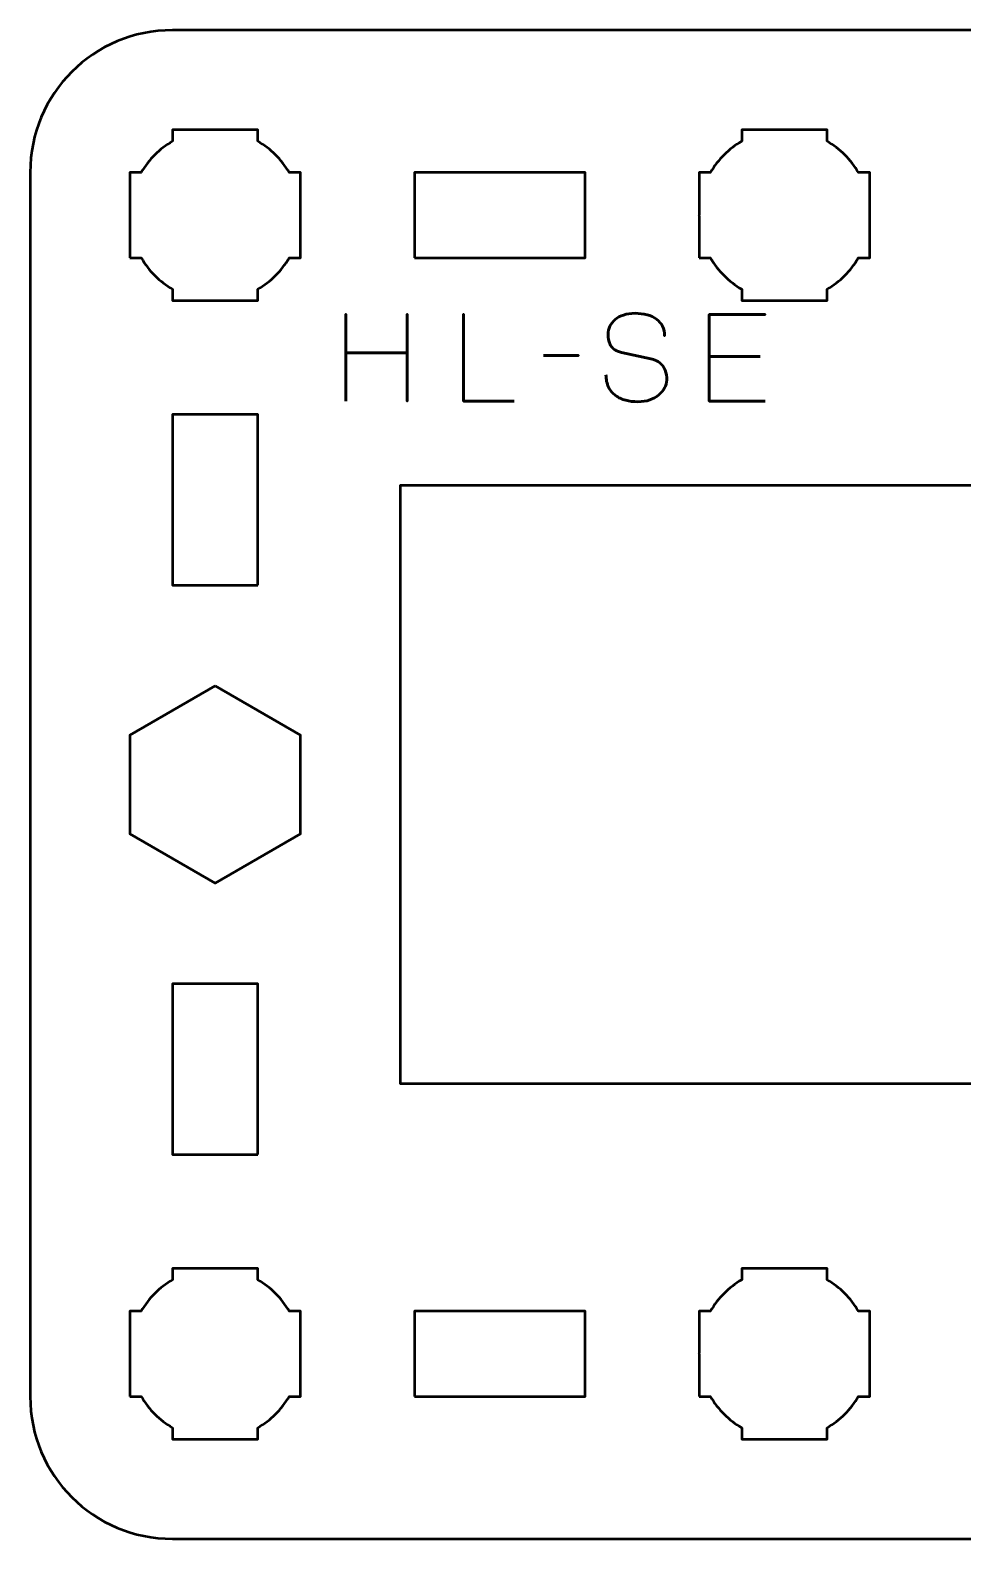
# Model space of a CAD drawing. Header units: centimetres. Extents: x -34.2 to 13.2, y -23.5 to -6.2.
# Drawn here: x -34.15 to -30.87, y -17.5 to -12.2 of the extents above; entities that cross this region are included whole.
import ezdxf

# ---------------------------------------------------------------- set-up
doc = ezdxf.new("R2010")
doc.units = ezdxf.units.CM
doc.header["$MEASUREMENT"] = 0
doc.layers.add('Layer 1', color=7, linetype='Continuous')

msp = doc.modelspace()

# ---------------------------------------------------------------- linework, layer by layer
at = {"layer": 'Layer 1', "lineweight": 53}
for points, knots in [([(-26.84993, -17.00009), (-26.85001, -17.27715), (-27.07308, -17.50003), (-27.35003, -17.50003), (-27.35003, -17.50003), (-30.11662, -17.50003), (-30.88324, -17.50003), (-33.64983, -17.50003), (-33.64983, -17.50003), (-33.92683, -17.50003), (-34.14993, -17.27694), (-34.14993, -16.99994), (-34.14993, -16.99994), (-34.14993, -16.99994), (-34.14993, -12.70008), (-34.14993, -12.70008), (-34.14993, -12.70008), (-34.14993, -12.42295), (-33.92683, -12.19999), (-33.64983, -12.19999), (-33.64983, -12.19999), (-30.88324, -12.19999), (-30.11662, -12.19999), (-27.35003, -12.19999), (-27.35003, -12.19999), (-27.07303, -12.19999), (-26.84993, -12.42308), (-26.84993, -12.70008), (-26.84993, -12.70008), (-26.84993, -12.70008), (-26.84993, -17.00009), (-26.84993, -17.00009)], [0, 0, 0, 0, 0.125, 0.125, 0.125, 0.125, 0.25, 0.25, 0.25, 0.25, 0.375, 0.375, 0.375, 0.375, 0.5, 0.5, 0.5, 0.5, 0.625, 0.625, 0.625, 0.625, 0.75, 0.75, 0.75, 0.75, 0.875, 0.875, 0.875, 0.875, 1, 1, 1, 1]), ([(-33.79988, -13.00008), (-33.79988, -13.00008), (-33.79988, -12.85156), (-33.79988, -12.85156), (-33.79988, -12.85156), (-33.79988, -12.85156), (-33.7999, -12.85001), (-33.7999, -12.85001), (-33.7999, -12.85001), (-33.7999, -12.85001), (-33.79988, -12.84846), (-33.79988, -12.84846), (-33.79988, -12.84846), (-33.79988, -12.84846), (-33.79988, -12.70008), (-33.79988, -12.70008), (-33.79988, -12.70008), (-33.79988, -12.70008), (-33.75979, -12.70008), (-33.75979, -12.70008), (-33.75979, -12.70008), (-33.73344, -12.65451), (-33.69544, -12.61653), (-33.64989, -12.59017), (-33.64989, -12.59017), (-33.64989, -12.59017), (-33.64989, -12.55008), (-33.64989, -12.55008), (-33.64989, -12.55008), (-33.64989, -12.55008), (-33.50584, -12.55008), (-33.50584, -12.55008), (-33.50584, -12.55008), (-33.50584, -12.55008), (-33.4999, -12.55002), (-33.4999, -12.55002), (-33.4999, -12.55002), (-33.4999, -12.55002), (-33.49396, -12.55008), (-33.49396, -12.55008), (-33.49396, -12.55008), (-33.49396, -12.55008), (-33.34989, -12.55008), (-33.34989, -12.55008), (-33.34989, -12.55008), (-33.34989, -12.55008), (-33.34989, -12.59015), (-33.34989, -12.59015), (-33.34989, -12.59015), (-33.30432, -12.61651), (-33.26633, -12.6545), (-33.23999, -12.70008), (-33.23999, -12.70008), (-33.23999, -12.70008), (-33.19989, -12.70008), (-33.19989, -12.70008), (-33.19989, -12.70008), (-33.19989, -12.70008), (-33.19989, -13.00008), (-33.19989, -13.00008), (-33.19989, -13.00008), (-33.19989, -13.00008), (-33.24008, -13.00008), (-33.24008, -13.00008), (-33.24008, -13.00008), (-33.26642, -13.04558), (-33.30438, -13.08352), (-33.34989, -13.10986), (-33.34989, -13.10986), (-33.34989, -13.10986), (-33.34989, -13.15007), (-33.34989, -13.15007), (-33.34989, -13.15007), (-33.34989, -13.15007), (-33.64989, -13.15007), (-33.64989, -13.15007), (-33.64989, -13.15007), (-33.64989, -13.15007), (-33.64989, -13.10984), (-33.64989, -13.10984), (-33.64989, -13.10984), (-33.69539, -13.0835), (-33.73335, -13.04557), (-33.75969, -13.00008), (-33.75969, -13.00008), (-33.75969, -13.00008), (-33.79988, -13.00008), (-33.79988, -13.00008)], [0, 0, 0, 0, 0.0454545, 0.0454545, 0.0454545, 0.0454545, 0.0909091, 0.0909091, 0.0909091, 0.0909091, 0.1363636, 0.1363636, 0.1363636, 0.1363636, 0.1818182, 0.1818182, 0.1818182, 0.1818182, 0.2272727, 0.2272727, 0.2272727, 0.2272727, 0.2727273, 0.2727273, 0.2727273, 0.2727273, 0.3181818, 0.3181818, 0.3181818, 0.3181818, 0.3636364, 0.3636364, 0.3636364, 0.3636364, 0.4090909, 0.4090909, 0.4090909, 0.4090909, 0.4545455, 0.4545455, 0.4545455, 0.4545455, 0.5, 0.5, 0.5, 0.5, 0.5454545, 0.5454545, 0.5454545, 0.5454545, 0.5909091, 0.5909091, 0.5909091, 0.5909091, 0.6363636, 0.6363636, 0.6363636, 0.6363636, 0.6818182, 0.6818182, 0.6818182, 0.6818182, 0.7272727, 0.7272727, 0.7272727, 0.7272727, 0.7727273, 0.7727273, 0.7727273, 0.7727273, 0.8181818, 0.8181818, 0.8181818, 0.8181818, 0.8636364, 0.8636364, 0.8636364, 0.8636364, 0.9090909, 0.9090909, 0.9090909, 0.9090909, 0.9545455, 0.9545455, 0.9545455, 0.9545455, 1, 1, 1, 1]), ([(-31.79988, -13.00008), (-31.79988, -13.00008), (-31.79988, -12.85156), (-31.79988, -12.85156), (-31.79988, -12.85156), (-31.79988, -12.85156), (-31.7999, -12.85001), (-31.7999, -12.85001), (-31.7999, -12.85001), (-31.7999, -12.85001), (-31.79988, -12.84846), (-31.79988, -12.84846), (-31.79988, -12.84846), (-31.79988, -12.84846), (-31.79988, -12.70008), (-31.79988, -12.70008), (-31.79988, -12.70008), (-31.79988, -12.70008), (-31.75979, -12.70008), (-31.75979, -12.70008), (-31.75979, -12.70008), (-31.73344, -12.65451), (-31.69544, -12.61653), (-31.64989, -12.59017), (-31.64989, -12.59017), (-31.64989, -12.59017), (-31.64989, -12.55008), (-31.64989, -12.55008), (-31.64989, -12.55008), (-31.64989, -12.55008), (-31.50584, -12.55008), (-31.50584, -12.55008), (-31.50584, -12.55008), (-31.50584, -12.55008), (-31.4999, -12.55002), (-31.4999, -12.55002), (-31.4999, -12.55002), (-31.4999, -12.55002), (-31.49396, -12.55008), (-31.49396, -12.55008), (-31.49396, -12.55008), (-31.49396, -12.55008), (-31.34989, -12.55008), (-31.34989, -12.55008), (-31.34989, -12.55008), (-31.34989, -12.55008), (-31.34989, -12.59015), (-31.34989, -12.59015), (-31.34989, -12.59015), (-31.30432, -12.61651), (-31.26633, -12.6545), (-31.23999, -12.70008), (-31.23999, -12.70008), (-31.23999, -12.70008), (-31.19989, -12.70008), (-31.19989, -12.70008), (-31.19989, -12.70008), (-31.19989, -12.70008), (-31.19989, -13.00008), (-31.19989, -13.00008), (-31.19989, -13.00008), (-31.19989, -13.00008), (-31.24008, -13.00008), (-31.24008, -13.00008), (-31.24008, -13.00008), (-31.26642, -13.04558), (-31.30438, -13.08352), (-31.34989, -13.10986), (-31.34989, -13.10986), (-31.34989, -13.10986), (-31.34989, -13.15007), (-31.34989, -13.15007), (-31.34989, -13.15007), (-31.34989, -13.15007), (-31.64989, -13.15007), (-31.64989, -13.15007), (-31.64989, -13.15007), (-31.64989, -13.15007), (-31.64989, -13.10984), (-31.64989, -13.10984), (-31.64989, -13.10984), (-31.69539, -13.0835), (-31.73335, -13.04557), (-31.75969, -13.00008), (-31.75969, -13.00008), (-31.75969, -13.00008), (-31.79988, -13.00008), (-31.79988, -13.00008)], [0, 0, 0, 0, 0.0454545, 0.0454545, 0.0454545, 0.0454545, 0.0909091, 0.0909091, 0.0909091, 0.0909091, 0.1363636, 0.1363636, 0.1363636, 0.1363636, 0.1818182, 0.1818182, 0.1818182, 0.1818182, 0.2272727, 0.2272727, 0.2272727, 0.2272727, 0.2727273, 0.2727273, 0.2727273, 0.2727273, 0.3181818, 0.3181818, 0.3181818, 0.3181818, 0.3636364, 0.3636364, 0.3636364, 0.3636364, 0.4090909, 0.4090909, 0.4090909, 0.4090909, 0.4545455, 0.4545455, 0.4545455, 0.4545455, 0.5, 0.5, 0.5, 0.5, 0.5454545, 0.5454545, 0.5454545, 0.5454545, 0.5909091, 0.5909091, 0.5909091, 0.5909091, 0.6363636, 0.6363636, 0.6363636, 0.6363636, 0.6818182, 0.6818182, 0.6818182, 0.6818182, 0.7272727, 0.7272727, 0.7272727, 0.7272727, 0.7727273, 0.7727273, 0.7727273, 0.7727273, 0.8181818, 0.8181818, 0.8181818, 0.8181818, 0.8636364, 0.8636364, 0.8636364, 0.8636364, 0.9090909, 0.9090909, 0.9090909, 0.9090909, 0.9545455, 0.9545455, 0.9545455, 0.9545455, 1, 1, 1, 1]), ([(-32.79988, -13.00008), (-32.79988, -13.00008), (-32.79988, -12.70008), (-32.79988, -12.70008), (-32.79988, -12.70008), (-32.79988, -12.70008), (-32.19989, -12.70008), (-32.19989, -12.70008), (-32.19989, -12.70008), (-32.19989, -12.70008), (-32.19989, -13.00008), (-32.19989, -13.00008), (-32.19989, -13.00008), (-32.19989, -13.00008), (-32.79988, -13.00008), (-32.79988, -13.00008)], [0, 0, 0, 0, 0.25, 0.25, 0.25, 0.25, 0.5, 0.5, 0.5, 0.5, 0.75, 0.75, 0.75, 0.75, 1, 1, 1, 1]), ([(-33.34998, -14.15008), (-33.34998, -14.15008), (-33.64999, -14.15008), (-33.64999, -14.15008), (-33.64999, -14.15008), (-33.64999, -14.15008), (-33.64999, -13.55009), (-33.64999, -13.55009), (-33.64999, -13.55009), (-33.64999, -13.55009), (-33.34998, -13.55009), (-33.34998, -13.55009), (-33.34998, -13.55009), (-33.34998, -13.55009), (-33.34998, -14.15008), (-33.34998, -14.15008)], [0, 0, 0, 0, 0.25, 0.25, 0.25, 0.25, 0.5, 0.5, 0.5, 0.5, 0.75, 0.75, 0.75, 0.75, 1, 1, 1, 1]), ([(-28.14993, -13.80002), (-28.14993, -15.05018), (-28.14993, -14.64982), (-28.14993, -15.90001), (-28.14993, -15.90001), (-30.06697, -15.9), (-30.91141, -15.89999), (-32.84993, -15.9), (-32.84993, -15.9), (-32.84993, -15.02283), (-32.84993, -14.67719), (-32.84993, -13.80001), (-32.84993, -13.80001), (-30.94845, -13.80001), (-30.03976, -13.80002), (-28.14993, -13.80002)], [0, 0, 0, 0, 0.25, 0.25, 0.25, 0.25, 0.5, 0.5, 0.5, 0.5, 0.75, 0.75, 0.75, 0.75, 1, 1, 1, 1]), ([(-33.49994, -14.50363), (-33.49994, -14.50363), (-33.34993, -14.59023), (-33.34993, -14.59023), (-33.34993, -14.59023), (-33.34993, -14.59023), (-33.19994, -14.67683), (-33.19994, -14.67683), (-33.19994, -14.67683), (-33.19994, -14.67683), (-33.19994, -14.85004), (-33.19994, -14.85004), (-33.19994, -14.85004), (-33.19994, -14.85004), (-33.19994, -15.02325), (-33.19994, -15.02325), (-33.19994, -15.02325), (-33.19994, -15.02325), (-33.34993, -15.10985), (-33.34993, -15.10985), (-33.34993, -15.10985), (-33.34993, -15.10985), (-33.49994, -15.19645), (-33.49994, -15.19645), (-33.49994, -15.19645), (-33.49994, -15.19645), (-33.64995, -15.10985), (-33.64995, -15.10985), (-33.64995, -15.10985), (-33.64995, -15.10985), (-33.79994, -15.02325), (-33.79994, -15.02325), (-33.79994, -15.02325), (-33.79994, -15.02325), (-33.79994, -14.85004), (-33.79994, -14.85004), (-33.79994, -14.85004), (-33.79994, -14.85004), (-33.79994, -14.67683), (-33.79994, -14.67683), (-33.79994, -14.67683), (-33.79994, -14.67683), (-33.64995, -14.59023), (-33.64995, -14.59023), (-33.64995, -14.59023), (-33.64995, -14.59023), (-33.49994, -14.50363), (-33.49994, -14.50363)], [0, 0, 0, 0, 0.0833333, 0.0833333, 0.0833333, 0.0833333, 0.1666667, 0.1666667, 0.1666667, 0.1666667, 0.25, 0.25, 0.25, 0.25, 0.3333333, 0.3333333, 0.3333333, 0.3333333, 0.4166667, 0.4166667, 0.4166667, 0.4166667, 0.5, 0.5, 0.5, 0.5, 0.5833333, 0.5833333, 0.5833333, 0.5833333, 0.6666667, 0.6666667, 0.6666667, 0.6666667, 0.75, 0.75, 0.75, 0.75, 0.8333333, 0.8333333, 0.8333333, 0.8333333, 0.9166667, 0.9166667, 0.9166667, 0.9166667, 1, 1, 1, 1]), ([(-33.34998, -16.15008), (-33.34998, -16.15008), (-33.64999, -16.15008), (-33.64999, -16.15008), (-33.64999, -16.15008), (-33.64999, -16.15008), (-33.64999, -15.55009), (-33.64999, -15.55009), (-33.64999, -15.55009), (-33.64999, -15.55009), (-33.34998, -15.55009), (-33.34998, -15.55009), (-33.34998, -15.55009), (-33.34998, -15.55009), (-33.34998, -16.15008), (-33.34998, -16.15008)], [0, 0, 0, 0, 0.25, 0.25, 0.25, 0.25, 0.5, 0.5, 0.5, 0.5, 0.75, 0.75, 0.75, 0.75, 1, 1, 1, 1]), ([(-33.79988, -17.00008), (-33.79988, -17.00008), (-33.79988, -16.85156), (-33.79988, -16.85156), (-33.79988, -16.85156), (-33.79988, -16.85156), (-33.7999, -16.85001), (-33.7999, -16.85001), (-33.7999, -16.85001), (-33.7999, -16.85001), (-33.79988, -16.84846), (-33.79988, -16.84846), (-33.79988, -16.84846), (-33.79988, -16.84846), (-33.79988, -16.70008), (-33.79988, -16.70008), (-33.79988, -16.70008), (-33.79988, -16.70008), (-33.75979, -16.70008), (-33.75979, -16.70008), (-33.75979, -16.70008), (-33.73344, -16.65451), (-33.69544, -16.61653), (-33.64989, -16.59017), (-33.64989, -16.59017), (-33.64989, -16.59017), (-33.64989, -16.55008), (-33.64989, -16.55008), (-33.64989, -16.55008), (-33.64989, -16.55008), (-33.50584, -16.55008), (-33.50584, -16.55008), (-33.50584, -16.55008), (-33.50584, -16.55008), (-33.4999, -16.55002), (-33.4999, -16.55002), (-33.4999, -16.55002), (-33.4999, -16.55002), (-33.49396, -16.55008), (-33.49396, -16.55008), (-33.49396, -16.55008), (-33.49396, -16.55008), (-33.34989, -16.55008), (-33.34989, -16.55008), (-33.34989, -16.55008), (-33.34989, -16.55008), (-33.34989, -16.59015), (-33.34989, -16.59015), (-33.34989, -16.59015), (-33.30432, -16.61651), (-33.26633, -16.6545), (-33.23999, -16.70008), (-33.23999, -16.70008), (-33.23999, -16.70008), (-33.19989, -16.70008), (-33.19989, -16.70008), (-33.19989, -16.70008), (-33.19989, -16.70008), (-33.19989, -17.00008), (-33.19989, -17.00008), (-33.19989, -17.00008), (-33.19989, -17.00008), (-33.24008, -17.00008), (-33.24008, -17.00008), (-33.24008, -17.00008), (-33.26642, -17.04558), (-33.30438, -17.08352), (-33.34989, -17.10986), (-33.34989, -17.10986), (-33.34989, -17.10986), (-33.34989, -17.15007), (-33.34989, -17.15007), (-33.34989, -17.15007), (-33.34989, -17.15007), (-33.64989, -17.15007), (-33.64989, -17.15007), (-33.64989, -17.15007), (-33.64989, -17.15007), (-33.64989, -17.10984), (-33.64989, -17.10984), (-33.64989, -17.10984), (-33.69539, -17.0835), (-33.73335, -17.04557), (-33.75969, -17.00008), (-33.75969, -17.00008), (-33.75969, -17.00008), (-33.79988, -17.00008), (-33.79988, -17.00008)], [0, 0, 0, 0, 0.0454545, 0.0454545, 0.0454545, 0.0454545, 0.0909091, 0.0909091, 0.0909091, 0.0909091, 0.1363636, 0.1363636, 0.1363636, 0.1363636, 0.1818182, 0.1818182, 0.1818182, 0.1818182, 0.2272727, 0.2272727, 0.2272727, 0.2272727, 0.2727273, 0.2727273, 0.2727273, 0.2727273, 0.3181818, 0.3181818, 0.3181818, 0.3181818, 0.3636364, 0.3636364, 0.3636364, 0.3636364, 0.4090909, 0.4090909, 0.4090909, 0.4090909, 0.4545455, 0.4545455, 0.4545455, 0.4545455, 0.5, 0.5, 0.5, 0.5, 0.5454545, 0.5454545, 0.5454545, 0.5454545, 0.5909091, 0.5909091, 0.5909091, 0.5909091, 0.6363636, 0.6363636, 0.6363636, 0.6363636, 0.6818182, 0.6818182, 0.6818182, 0.6818182, 0.7272727, 0.7272727, 0.7272727, 0.7272727, 0.7727273, 0.7727273, 0.7727273, 0.7727273, 0.8181818, 0.8181818, 0.8181818, 0.8181818, 0.8636364, 0.8636364, 0.8636364, 0.8636364, 0.9090909, 0.9090909, 0.9090909, 0.9090909, 0.9545455, 0.9545455, 0.9545455, 0.9545455, 1, 1, 1, 1]), ([(-31.79988, -17.00008), (-31.79988, -17.00008), (-31.79988, -16.85156), (-31.79988, -16.85156), (-31.79988, -16.85156), (-31.79988, -16.85156), (-31.7999, -16.85001), (-31.7999, -16.85001), (-31.7999, -16.85001), (-31.7999, -16.85001), (-31.79988, -16.84846), (-31.79988, -16.84846), (-31.79988, -16.84846), (-31.79988, -16.84846), (-31.79988, -16.70008), (-31.79988, -16.70008), (-31.79988, -16.70008), (-31.79988, -16.70008), (-31.75979, -16.70008), (-31.75979, -16.70008), (-31.75979, -16.70008), (-31.73344, -16.65451), (-31.69544, -16.61653), (-31.64989, -16.59017), (-31.64989, -16.59017), (-31.64989, -16.59017), (-31.64989, -16.55008), (-31.64989, -16.55008), (-31.64989, -16.55008), (-31.64989, -16.55008), (-31.50584, -16.55008), (-31.50584, -16.55008), (-31.50584, -16.55008), (-31.50584, -16.55008), (-31.4999, -16.55002), (-31.4999, -16.55002), (-31.4999, -16.55002), (-31.4999, -16.55002), (-31.49396, -16.55008), (-31.49396, -16.55008), (-31.49396, -16.55008), (-31.49396, -16.55008), (-31.34989, -16.55008), (-31.34989, -16.55008), (-31.34989, -16.55008), (-31.34989, -16.55008), (-31.34989, -16.59015), (-31.34989, -16.59015), (-31.34989, -16.59015), (-31.30432, -16.61651), (-31.26633, -16.6545), (-31.23999, -16.70008), (-31.23999, -16.70008), (-31.23999, -16.70008), (-31.19989, -16.70008), (-31.19989, -16.70008), (-31.19989, -16.70008), (-31.19989, -16.70008), (-31.19989, -17.00008), (-31.19989, -17.00008), (-31.19989, -17.00008), (-31.19989, -17.00008), (-31.24008, -17.00008), (-31.24008, -17.00008), (-31.24008, -17.00008), (-31.26642, -17.04558), (-31.30438, -17.08352), (-31.34989, -17.10986), (-31.34989, -17.10986), (-31.34989, -17.10986), (-31.34989, -17.15007), (-31.34989, -17.15007), (-31.34989, -17.15007), (-31.34989, -17.15007), (-31.64989, -17.15007), (-31.64989, -17.15007), (-31.64989, -17.15007), (-31.64989, -17.15007), (-31.64989, -17.10984), (-31.64989, -17.10984), (-31.64989, -17.10984), (-31.69539, -17.0835), (-31.73335, -17.04557), (-31.75969, -17.00008), (-31.75969, -17.00008), (-31.75969, -17.00008), (-31.79988, -17.00008), (-31.79988, -17.00008)], [0, 0, 0, 0, 0.0454545, 0.0454545, 0.0454545, 0.0454545, 0.0909091, 0.0909091, 0.0909091, 0.0909091, 0.1363636, 0.1363636, 0.1363636, 0.1363636, 0.1818182, 0.1818182, 0.1818182, 0.1818182, 0.2272727, 0.2272727, 0.2272727, 0.2272727, 0.2727273, 0.2727273, 0.2727273, 0.2727273, 0.3181818, 0.3181818, 0.3181818, 0.3181818, 0.3636364, 0.3636364, 0.3636364, 0.3636364, 0.4090909, 0.4090909, 0.4090909, 0.4090909, 0.4545455, 0.4545455, 0.4545455, 0.4545455, 0.5, 0.5, 0.5, 0.5, 0.5454545, 0.5454545, 0.5454545, 0.5454545, 0.5909091, 0.5909091, 0.5909091, 0.5909091, 0.6363636, 0.6363636, 0.6363636, 0.6363636, 0.6818182, 0.6818182, 0.6818182, 0.6818182, 0.7272727, 0.7272727, 0.7272727, 0.7272727, 0.7727273, 0.7727273, 0.7727273, 0.7727273, 0.8181818, 0.8181818, 0.8181818, 0.8181818, 0.8636364, 0.8636364, 0.8636364, 0.8636364, 0.9090909, 0.9090909, 0.9090909, 0.9090909, 0.9545455, 0.9545455, 0.9545455, 0.9545455, 1, 1, 1, 1]), ([(-32.79988, -16.99994), (-32.79988, -16.99994), (-32.79988, -16.69993), (-32.79988, -16.69993), (-32.79988, -16.69993), (-32.79988, -16.69993), (-32.19989, -16.69993), (-32.19989, -16.69993), (-32.19989, -16.69993), (-32.19989, -16.69993), (-32.19989, -16.99994), (-32.19989, -16.99994), (-32.19989, -16.99994), (-32.19989, -16.99994), (-32.79988, -16.99994), (-32.79988, -16.99994)], [0, 0, 0, 0, 0.25, 0.25, 0.25, 0.25, 0.5, 0.5, 0.5, 0.5, 0.75, 0.75, 0.75, 0.75, 1, 1, 1, 1])]:
    msp.add_open_spline(points, degree=3, knots=knots, dxfattribs=at)
at = {"layer": 'Layer 1', "color": 5, "lineweight": 53}
for points, knots in [([(-32.12669, -13.41056), (-32.12655, -13.42743), (-32.12359, -13.44189), (-32.11766, -13.45396), (-32.11766, -13.45396), (-32.1118, -13.46595), (-32.10362, -13.47576), (-32.09332, -13.48338), (-32.09332, -13.48338), (-32.08295, -13.49093), (-32.07102, -13.4965), (-32.05755, -13.5001), (-32.05755, -13.5001), (-32.04414, -13.50363), (-32.02975, -13.50539), (-32.01451, -13.50539), (-32.01451, -13.50539), (-31.99913, -13.50532), (-31.9853, -13.50306), (-31.97295, -13.49876), (-31.97295, -13.49876), (-31.96067, -13.49445), (-31.95016, -13.48867), (-31.94134, -13.4814), (-31.94134, -13.4814), (-31.93259, -13.47413), (-31.92582, -13.46602), (-31.92102, -13.45699), (-31.92102, -13.45699), (-31.91622, -13.44796), (-31.91368, -13.43872), (-31.91333, -13.42919), (-31.91333, -13.42919), (-31.91291, -13.4167), (-31.91474, -13.40527), (-31.91876, -13.39497), (-31.91876, -13.39497), (-31.92279, -13.38467), (-31.929, -13.37606), (-31.93739, -13.36901), (-31.93739, -13.36901), (-31.94572, -13.36195), (-31.95623, -13.35701), (-31.96879, -13.35426), (-31.96879, -13.35426), (-31.96879, -13.35426), (-32.0725, -13.33182), (-32.0725, -13.33182), (-32.0725, -13.33182), (-32.08224, -13.32978), (-32.09064, -13.32632), (-32.09755, -13.32152), (-32.09755, -13.32152), (-32.10447, -13.31666), (-32.10983, -13.30995), (-32.1135, -13.30134), (-32.1135, -13.30134), (-32.11717, -13.29281), (-32.11907, -13.28194), (-32.11907, -13.26875), (-32.11907, -13.26875), (-32.11907, -13.25873), (-32.11702, -13.24928), (-32.11286, -13.24039), (-32.11286, -13.24039), (-32.10877, -13.2315), (-32.1027, -13.22366), (-32.09473, -13.21675), (-32.09473, -13.21675), (-32.08676, -13.20991), (-32.07688, -13.20454), (-32.06517, -13.20066), (-32.06517, -13.20066), (-32.05338, -13.19671), (-32.03991, -13.19474), (-32.02467, -13.19467), (-32.02467, -13.19467), (-32.00936, -13.19467), (-31.99532, -13.19643), (-31.98248, -13.19996), (-31.98248, -13.19996), (-31.96971, -13.20349), (-31.95863, -13.20857), (-31.94932, -13.21534), (-31.94932, -13.21534), (-31.94, -13.22211), (-31.93281, -13.23044), (-31.92787, -13.24017), (-31.92787, -13.24017), (-31.92293, -13.24998), (-31.9206, -13.2612), (-31.92095, -13.27383), (-31.92095, -13.27383), (-31.9206, -13.2612), (-31.92293, -13.24998), (-31.92787, -13.24017), (-31.92787, -13.24017), (-31.93281, -13.23044), (-31.94, -13.22211), (-31.94932, -13.21534), (-31.94932, -13.21534), (-31.95863, -13.20857), (-31.96971, -13.20349), (-31.98248, -13.19996), (-31.98248, -13.19996), (-31.99532, -13.19643), (-32.00936, -13.19467), (-32.02467, -13.19467), (-32.02467, -13.19467), (-32.03991, -13.19474), (-32.05338, -13.19671), (-32.06517, -13.20066), (-32.06517, -13.20066), (-32.07688, -13.20454), (-32.08676, -13.20991), (-32.09473, -13.21675), (-32.09473, -13.21675), (-32.1027, -13.22366), (-32.10877, -13.2315), (-32.11286, -13.24039), (-32.11286, -13.24039), (-32.11702, -13.24928), (-32.11907, -13.25873), (-32.11907, -13.26875), (-32.11907, -13.26875), (-32.11907, -13.28194), (-32.11724, -13.29281), (-32.11371, -13.30127), (-32.11371, -13.30127), (-32.11011, -13.30981), (-32.10482, -13.31644), (-32.0979, -13.32131), (-32.0979, -13.32131), (-32.09099, -13.32611), (-32.08252, -13.32964), (-32.0725, -13.33182), (-32.0725, -13.33182), (-32.0725, -13.33182), (-31.96879, -13.35426), (-31.96879, -13.35426), (-31.96879, -13.35426), (-31.95595, -13.35701), (-31.94536, -13.36195), (-31.93704, -13.36901), (-31.93704, -13.36901), (-31.92864, -13.37606), (-31.9225, -13.38467), (-31.91855, -13.39497), (-31.91855, -13.39497), (-31.91467, -13.40527), (-31.91291, -13.4167), (-31.91333, -13.42919), (-31.91333, -13.42919), (-31.91368, -13.43872), (-31.91622, -13.44796), (-31.92102, -13.45699), (-31.92102, -13.45699), (-31.92582, -13.46602), (-31.93259, -13.47413), (-31.94134, -13.4814), (-31.94134, -13.4814), (-31.95016, -13.48867), (-31.96067, -13.49445), (-31.97295, -13.49876), (-31.97295, -13.49876), (-31.9853, -13.50306), (-31.99913, -13.50532), (-32.01451, -13.50539), (-32.01451, -13.50539), (-32.02975, -13.50539), (-32.04414, -13.50363), (-32.05755, -13.5001), (-32.05755, -13.5001), (-32.07102, -13.4965), (-32.08295, -13.49093), (-32.09332, -13.48338), (-32.09332, -13.48338), (-32.10362, -13.47576), (-32.1118, -13.46595), (-32.11766, -13.45396), (-32.11766, -13.45396), (-32.12359, -13.44189), (-32.12655, -13.42743), (-32.12669, -13.41056)], [0, 0, 0, 0, 0.0217391, 0.0217391, 0.0217391, 0.0217391, 0.0434783, 0.0434783, 0.0434783, 0.0434783, 0.0652174, 0.0652174, 0.0652174, 0.0652174, 0.0869565, 0.0869565, 0.0869565, 0.0869565, 0.1086957, 0.1086957, 0.1086957, 0.1086957, 0.1304348, 0.1304348, 0.1304348, 0.1304348, 0.1521739, 0.1521739, 0.1521739, 0.1521739, 0.173913, 0.173913, 0.173913, 0.173913, 0.1956522, 0.1956522, 0.1956522, 0.1956522, 0.2173913, 0.2173913, 0.2173913, 0.2173913, 0.2391304, 0.2391304, 0.2391304, 0.2391304, 0.2608696, 0.2608696, 0.2608696, 0.2608696, 0.2826087, 0.2826087, 0.2826087, 0.2826087, 0.3043478, 0.3043478, 0.3043478, 0.3043478, 0.326087, 0.326087, 0.326087, 0.326087, 0.3478261, 0.3478261, 0.3478261, 0.3478261, 0.3695652, 0.3695652, 0.3695652, 0.3695652, 0.3913043, 0.3913043, 0.3913043, 0.3913043, 0.4130435, 0.4130435, 0.4130435, 0.4130435, 0.4347826, 0.4347826, 0.4347826, 0.4347826, 0.4565217, 0.4565217, 0.4565217, 0.4565217, 0.4782609, 0.4782609, 0.4782609, 0.4782609, 0.5, 0.5, 0.5, 0.5, 0.5217391, 0.5217391, 0.5217391, 0.5217391, 0.5434783, 0.5434783, 0.5434783, 0.5434783, 0.5652174, 0.5652174, 0.5652174, 0.5652174, 0.5869565, 0.5869565, 0.5869565, 0.5869565, 0.6086957, 0.6086957, 0.6086957, 0.6086957, 0.6304348, 0.6304348, 0.6304348, 0.6304348, 0.6521739, 0.6521739, 0.6521739, 0.6521739, 0.673913, 0.673913, 0.673913, 0.673913, 0.6956522, 0.6956522, 0.6956522, 0.6956522, 0.7173913, 0.7173913, 0.7173913, 0.7173913, 0.7391304, 0.7391304, 0.7391304, 0.7391304, 0.7608696, 0.7608696, 0.7608696, 0.7608696, 0.7826087, 0.7826087, 0.7826087, 0.7826087, 0.8043478, 0.8043478, 0.8043478, 0.8043478, 0.826087, 0.826087, 0.826087, 0.826087, 0.8478261, 0.8478261, 0.8478261, 0.8478261, 0.8695652, 0.8695652, 0.8695652, 0.8695652, 0.8913043, 0.8913043, 0.8913043, 0.8913043, 0.9130435, 0.9130435, 0.9130435, 0.9130435, 0.9347826, 0.9347826, 0.9347826, 0.9347826, 0.9565217, 0.9565217, 0.9565217, 0.9565217, 0.9782609, 0.9782609, 0.9782609, 0.9782609, 1, 1, 1, 1]), ([(-33.04023, -13.50285), (-33.04023, -13.50285), (-33.04023, -13.33394), (-33.04023, -13.33394), (-33.04023, -13.33394), (-33.04023, -13.33394), (-32.82476, -13.33394), (-32.82476, -13.33394), (-32.82476, -13.33394), (-32.82476, -13.33394), (-32.82476, -13.50285), (-32.82476, -13.50285), (-32.82476, -13.50285), (-32.82476, -13.50285), (-32.82476, -13.19805), (-32.82476, -13.19805), (-32.82476, -13.19805), (-32.82476, -13.19805), (-32.82476, -13.33394), (-32.82476, -13.33394), (-32.82476, -13.33394), (-32.82476, -13.33394), (-33.04023, -13.33394), (-33.04023, -13.33394), (-33.04023, -13.33394), (-33.04023, -13.33394), (-33.04023, -13.19805), (-33.04023, -13.19805), (-33.04023, -13.19805), (-33.04023, -13.19805), (-33.04023, -13.50285), (-33.04023, -13.50285)], [0, 0, 0, 0, 0.125, 0.125, 0.125, 0.125, 0.25, 0.25, 0.25, 0.25, 0.375, 0.375, 0.375, 0.375, 0.5, 0.5, 0.5, 0.5, 0.625, 0.625, 0.625, 0.625, 0.75, 0.75, 0.75, 0.75, 0.875, 0.875, 0.875, 0.875, 1, 1, 1, 1]), ([(-32.44884, -13.50285), (-32.44884, -13.50285), (-32.62706, -13.50285), (-32.62706, -13.50285), (-32.62706, -13.50285), (-32.62706, -13.50285), (-32.62706, -13.19763), (-32.62706, -13.19763), (-32.62706, -13.19763), (-32.62706, -13.19763), (-32.62706, -13.50285), (-32.62706, -13.50285), (-32.62706, -13.50285), (-32.62706, -13.50285), (-32.44884, -13.50285), (-32.44884, -13.50285)], [0, 0, 0, 0, 0.25, 0.25, 0.25, 0.25, 0.5, 0.5, 0.5, 0.5, 0.75, 0.75, 0.75, 0.75, 1, 1, 1, 1]), ([(-31.56747, -13.50285), (-31.56747, -13.50285), (-31.76474, -13.50285), (-31.76474, -13.50285), (-31.76474, -13.50285), (-31.76474, -13.50285), (-31.76474, -13.19932), (-31.76474, -13.19932), (-31.76474, -13.19932), (-31.76474, -13.19932), (-31.56747, -13.19932), (-31.56747, -13.19932), (-31.56747, -13.19932), (-31.56747, -13.19932), (-31.76474, -13.19932), (-31.76474, -13.19932), (-31.76474, -13.19932), (-31.76474, -13.19932), (-31.76474, -13.50285), (-31.76474, -13.50285), (-31.76474, -13.50285), (-31.76474, -13.50285), (-31.56747, -13.50285), (-31.56747, -13.50285)], [0, 0, 0, 0, 0.1666667, 0.1666667, 0.1666667, 0.1666667, 0.3333333, 0.3333333, 0.3333333, 0.3333333, 0.5, 0.5, 0.5, 0.5, 0.6666667, 0.6666667, 0.6666667, 0.6666667, 0.8333333, 0.8333333, 0.8333333, 0.8333333, 1, 1, 1, 1]), ([(-32.34682, -13.34325), (-32.34682, -13.34325), (-32.22363, -13.34325), (-32.22363, -13.34325), (-32.22363, -13.34325), (-32.22363, -13.34325), (-32.34682, -13.34325), (-32.34682, -13.34325)], [0, 0, 0, 0, 0.5, 0.5, 0.5, 0.5, 1, 1, 1, 1]), ([(-31.5844, -13.34664), (-31.5844, -13.34664), (-31.76474, -13.34664), (-31.76474, -13.34664), (-31.76474, -13.34664), (-31.76474, -13.34664), (-31.5844, -13.34664), (-31.5844, -13.34664)], [0, 0, 0, 0, 0.5, 0.5, 0.5, 0.5, 1, 1, 1, 1])]:
    msp.add_open_spline(points, degree=3, knots=knots, dxfattribs=at)

doc.saveas('drawing.dxf')
